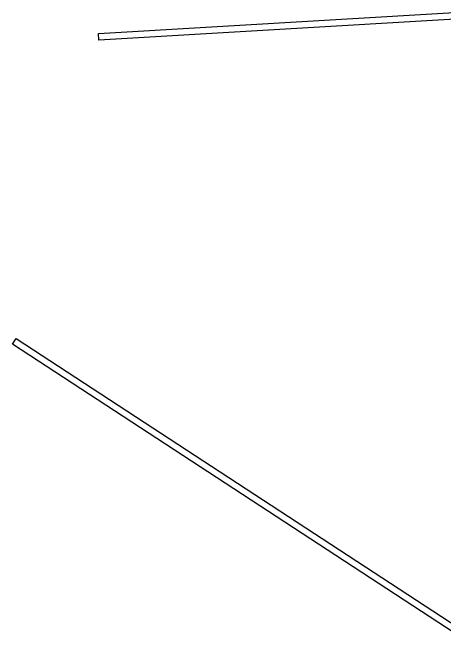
# Model space of a CAD drawing. Header units: metres. Extents: x -93 to 204, y -201 to -18.
# Drawn here: x -93.4 to 34, y -200.6 to -17.6 of the extents above; entities that cross this region are included whole.
import ezdxf

# ---------------------------------------------------------------- set-up
doc = ezdxf.new("R2010")
doc.units = ezdxf.units.M

msp = doc.modelspace()

# ---------------------------------------------------------------- linework, layer by layer
for p, q in [((-67.99, -23.85), (36.93, -17.63)), ((37.05, -19.63), (-67.87, -25.84)), ((-67.87, -25.84), (-67.99, -23.85)), ((-93.35, -115.4), (-92.26, -113.72)), ((-92.26, -113.72), (38.18, -198.97)), ((37.08, -200.65), (-93.35, -115.4))]:
    msp.add_line(p, q)

doc.saveas('drawing.dxf')
